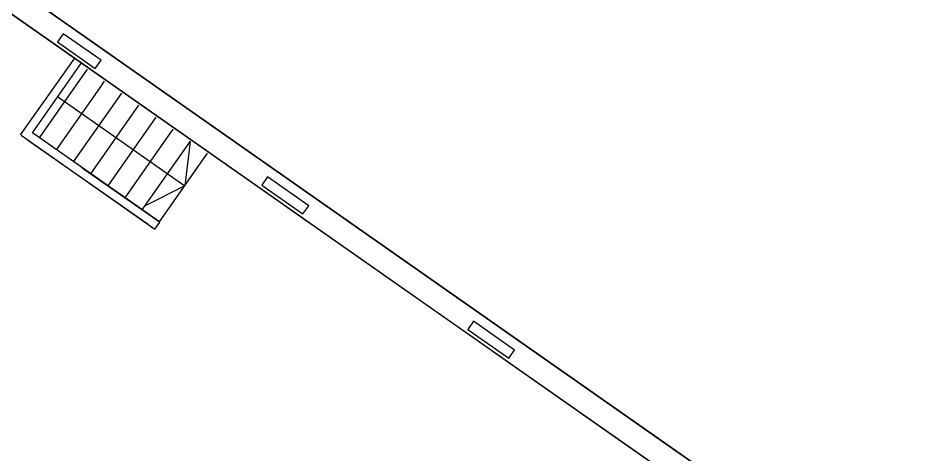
# Model space of a CAD drawing. Header units: metres. Extents: x 2 to 323, y -2 to 254.
# Drawn here: x 140.64 to 151.57, y 241.72 to 246.92 of the extents above; entities that cross this region are included whole.
import ezdxf

# ---------------------------------------------------------------- set-up
doc = ezdxf.new("R2010")
doc.units = ezdxf.units.M
for name, color, linetype in [('0-EST CORTE', 7, 'Continuous'), ('0-MUROS EXISTENTES', 7, 'Continuous'), ('0-PROYECCIONES', 7, 'Continuous'), ('0-VISTA-005', 7, 'Continuous'), ('0-VISTA-010', 7, 'Continuous'), ('0-VISTA-015', 7, 'Continuous')]:
    doc.layers.add(name, color=color, linetype=linetype)

msp = doc.modelspace()

# ---------------------------------------------------------------- linework, layer by layer
at = {"layer": '0-EST CORTE'}
for p, q in [((146.075, 243.311), (146.006, 243.213)), ((146.075, 243.311), (146.006, 243.213)), ((146.566, 242.967), (146.075, 243.311)), ((146.566, 242.967), (146.075, 243.311)), ((146.006, 243.213), (146.497, 242.869)), ((146.006, 243.213), (146.497, 242.869)), ((146.497, 242.869), (146.566, 242.967)), ((146.497, 242.869), (146.566, 242.967))]:
    msp.add_line(p, q, dxfattribs=at)
for points in [[(141.562, 246.325), (141.631, 246.423), (141.18, 246.739), (141.112, 246.641), (141.562, 246.325)], [(141.562, 246.325), (141.631, 246.423), (141.18, 246.739), (141.112, 246.641), (141.562, 246.325)], [(144.04, 244.59), (144.109, 244.688), (143.617, 245.032), (143.548, 244.934), (144.04, 244.59)], [(144.04, 244.59), (144.109, 244.688), (143.617, 245.032), (143.548, 244.934), (144.04, 244.59)]]:
    msp.add_lwpolyline(points, close=True, dxfattribs=at)
at = {"layer": '0-MUROS EXISTENTES'}
for p, q in [((151.566, 239.612), (132.078, 253.26)), ((132.147, 252.87), (146.228, 243.008)), ((133.922, 251.969), (151.566, 239.612)), ((151.566, 239.612), (136.236, 250.348)), ((140.671, 245.533), (141.316, 246.449)), ((140.811, 245.557), (141.396, 246.393)), ((142.328, 244.495), (140.811, 245.557)), ((142.331, 244.492), (140.811, 245.557)), ((140.676, 245.53), (142.274, 244.41)), ((140.753, 245.475), (142.192, 244.468)), ((143.853, 244.672), (146.228, 243.008)), ((142.274, 244.41), (142.331, 244.492)), ((142.274, 244.41), (142.331, 244.492)), ((142.274, 244.41), (142.331, 244.492)), ((146.228, 243.008), (147.457, 242.148)), ((146.31, 242.951), (147.457, 242.148)), ((147.457, 242.148), (148.686, 241.287)), ((147.457, 242.148), (148.686, 241.287))]:
    msp.add_line(p, q, dxfattribs=at)
msp.add_lwpolyline([(132.078, 253.26), (128.721, 248.467), (131.587, 246.457), (131.749, 246.688), (129.111, 248.535), (132.147, 252.87), (151.176, 239.544), (148.14, 235.208), (145.568, 237.009), (145.407, 236.78), (148.209, 234.818), (151.566, 239.612), (132.078, 253.26)], dxfattribs=at)
at = {"layer": '0-PROYECCIONES'}
for p, q in [((140.895, 245.498), (141.468, 246.318)), ((140.895, 245.498), (141.468, 246.318)), ((141.099, 245.355), (141.615, 246.091)), ((141.099, 245.355), (141.615, 246.091)), ((141.615, 246.091), (141.673, 246.174)), ((141.615, 246.091), (141.673, 246.174)), ((141.304, 245.212), (141.878, 246.031)), ((141.304, 245.212), (141.878, 246.031)), ((141.509, 245.068), (142.083, 245.887)), ((141.509, 245.068), (142.083, 245.887)), ((141.714, 244.925), (142.287, 245.744)), ((141.714, 244.925), (142.287, 245.744)), ((141.919, 244.781), (142.492, 245.6)), ((141.919, 244.781), (142.492, 245.6)), ((142.123, 244.638), (142.697, 245.457)), ((142.123, 244.638), (142.697, 245.457)), ((142.328, 244.495), (142.902, 245.314)), ((142.328, 244.495), (142.902, 245.314)), ((141.405, 245.141), (142.328, 244.495)), ((141.347, 245.059), (142.192, 244.468))]:
    msp.add_line(p, q, dxfattribs=at)
at = {"layer": '0-VISTA-005'}
msp.add_line((141.113, 245.989), (142.631, 244.927), dxfattribs=at)
msp.add_line((141.113, 245.989), (142.631, 244.927), dxfattribs=at)
at = {"layer": '0-VISTA-010'}
msp.add_lwpolyline([(142.696, 245.455), (142.631, 244.927), (142.156, 244.685)], dxfattribs=at)
at = {"layer": '0-VISTA-015'}
msp.add_line((146.644, 243.056), (146.644, 243.056), dxfattribs=at)
msp.add_line((146.644, 243.056), (146.644, 243.056), dxfattribs=at)

doc.saveas('drawing.dxf')
